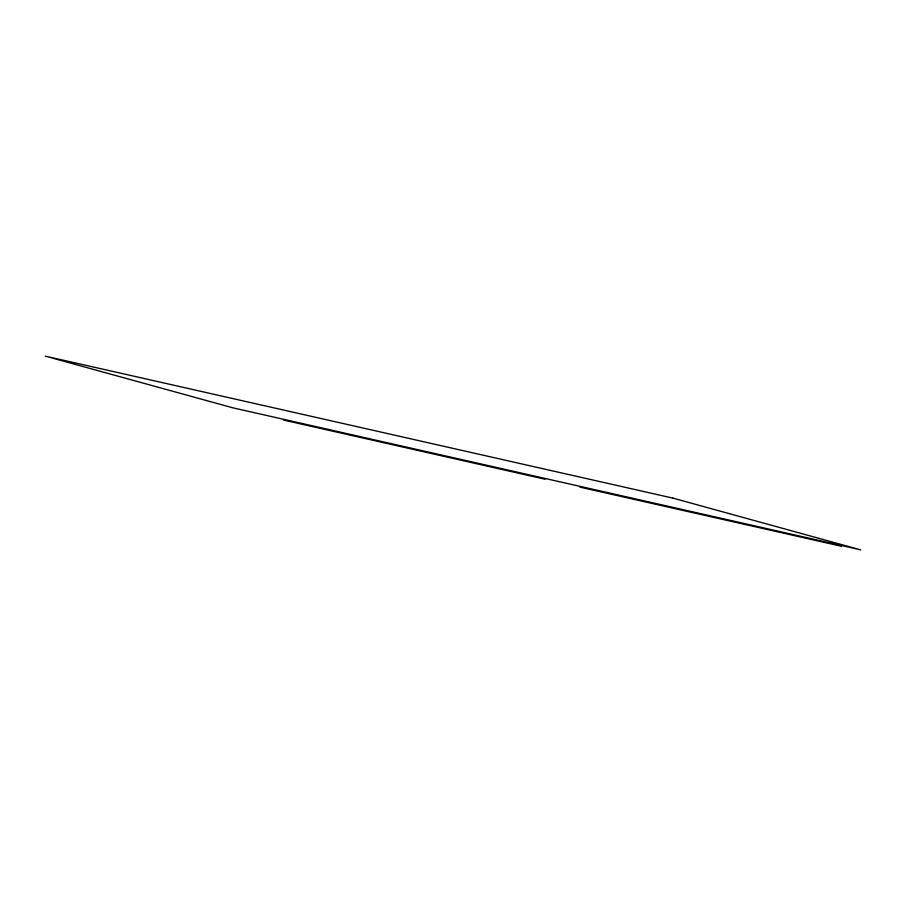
<?xml version="1.0" encoding="UTF-8"?>
<svg xmlns="http://www.w3.org/2000/svg" width="906" height="906" viewBox="0 0 906 906"><rect width="100%" height="100%" fill="white"/><g stroke="black" fill="none" stroke-linecap="round" stroke-linejoin="round"><path stroke-width="1.36" d="M283.567 420.067L545.084 479.229M579.953 487.122L841.481 546.273M672.954 498.13L45.3 356.149L233.046 407.87L860.7 549.851L672.954 498.13"/></g></svg>
